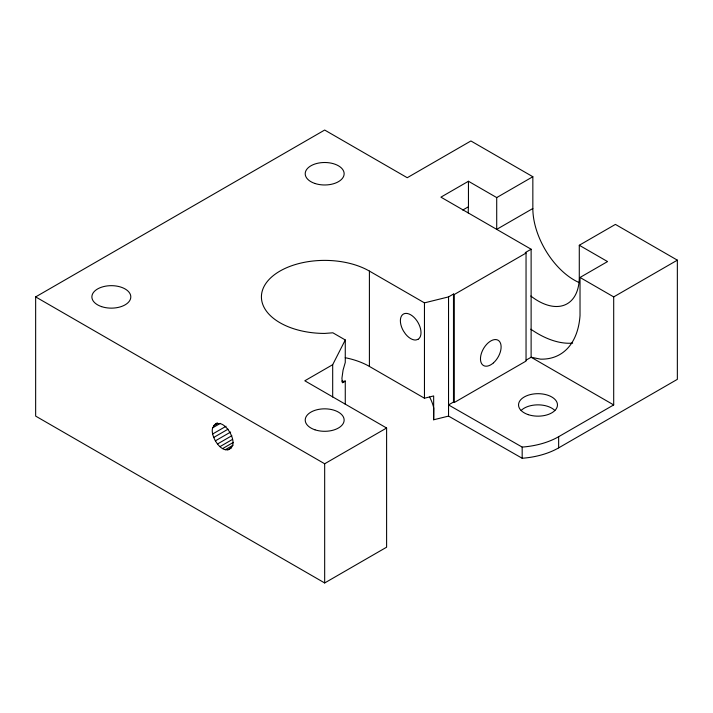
<?xml version="1.0" encoding="UTF-8"?>
<svg xmlns="http://www.w3.org/2000/svg" width="713" height="713" viewBox="0 0 713 713"><rect width="100%" height="100%" fill="white"/><g stroke="black" fill="none" stroke-linecap="round" stroke-linejoin="round"><path stroke-width="1.07" d="M324.673 582.958L324.673 463.771L386.606 428.014L386.606 547.201L324.673 582.958L35.65 416.098L35.65 296.902L324.673 130.042L407.248 177.715L470.91 140.969L532.843 176.726L532.843 208.508A58.395 33.716 60 0 0 579.027 282.508M332.686 396.989L332.686 364.691L345.27 339.967L332.864 332.802L324.673 333.426A63.261 36.523 0 0 1 266.234 282.927A63.261 36.523 0 0 1 369.405 271.083L424.458 302.865L448.539 296.902L453.486 294.05L454.27 294.505L526.042 253.07L526.042 361.081L454.27 402.524L453.486 402.07L448.539 404.922L448.539 416.098L522.174 458.263A63.261 36.523 0 0 0 558.644 447.88L677.35 379.343L677.35 260.156L615.417 224.399L579.286 245.254L579.286 277.036A58.395 33.716 60 0 1 530.82 296.011M345.27 404.316L345.27 381.063L342.222 382.551M448.539 416.098L433.664 419.779L433.664 395.938L424.458 398.219L369.405 366.429L369.405 271.083M424.458 398.219L424.458 302.865M448.539 296.902L448.539 404.922L522.174 447.087A63.261 36.523 0 0 0 558.644 436.704L613.697 404.922L613.697 296.902L580.025 277.464L580.025 315.538A98.661 56.96 60 0 1 540.534 359.147L531.123 357.249L526.096 360.145M453.486 402.07L453.486 294.05M454.27 402.524L454.27 294.505M468.236 212.937A98.661 56.96 60 0 1 468.45 206.761L468.45 181.262L496.711 197.581L532.843 176.726M522.174 458.263L522.174 447.087M468.45 181.262L440.919 197.153L531.123 249.229L531.123 357.249L613.697 404.922M558.644 447.88L558.644 436.704M433.664 419.779L433.789 408.21A109.971 63.493 0 0 0 429.582 397.052M212.679 427.809C209.47 437.042 224.871 459.136 232.616 445.491C235.834 436.267 220.424 414.164 212.679 427.809L220.326 423.397M342.409 382.774L345.27 381.063L343.069 382.025L342.213 380.84L341.919 378.327L343.069 370.109L345.27 362.445L345.27 339.967M462.755 210.05L468.45 206.761M532.843 208.508L496.711 229.363L496.711 197.581M215.353 424.012L217.26 422.907M213.713 425.527L217.536 423.326M531.123 249.229L525.258 252.616L526.042 253.07M212.679 433.976L226.057 426.258M332.686 364.691L304.808 380.787L386.606 428.014M213.713 437.452L228.044 429.173M215.353 440.866L230.647 432.033M217.492 443.994L231.823 435.714M219.978 446.623L232.402 439.449M222.652 448.575L233.16 442.497M225.326 449.707L232.964 445.295M227.812 449.956L231.636 447.746M580.025 277.464L607.547 261.573L579.286 245.254M613.697 296.902L677.35 260.156M341.634 381.17L344.129 381.419M35.65 296.902L324.673 463.771M345.252 357.721A63.261 36.523 0 0 1 369.405 366.429M572.664 343.122A98.661 56.96 60 0 1 530.837 329.201M521.141 410.474A19.465 11.239 0 0 1 554.857 410.474M417.987 339.343L415.857 340.003A14.599 8.431 60 0 1 405.528 334.041L403.398 330.912A14.599 8.431 60 0 1 403.398 314.059A14.599 8.431 60 0 1 417.987 322.49A14.599 8.431 60 0 1 417.987 339.343M314.941 429.796A19.465 11.239 0 0 0 344.138 420.073A19.465 11.239 0 0 0 314.941 410.34A19.465 11.239 0 0 0 314.941 429.796M101.611 306.635A19.465 11.239 0 0 0 130.809 296.902A19.465 11.239 0 0 0 101.611 287.17A19.465 11.239 0 0 0 101.611 306.635M314.941 183.473A19.465 11.239 0 0 0 344.138 173.74A19.465 11.239 0 0 0 314.941 164.008A19.465 11.239 0 0 0 314.941 183.473M528.271 414.654A19.465 11.239 0 0 0 557.468 404.922A19.465 11.239 0 0 0 528.271 395.189A19.465 11.239 0 0 0 528.271 414.654M493.467 362.855A14.599 8.431 -60 0 0 498.093 340.244A14.599 8.431 -60 0 0 480.82 355.555A14.599 8.431 -60 0 0 493.467 362.855"/></g></svg>
